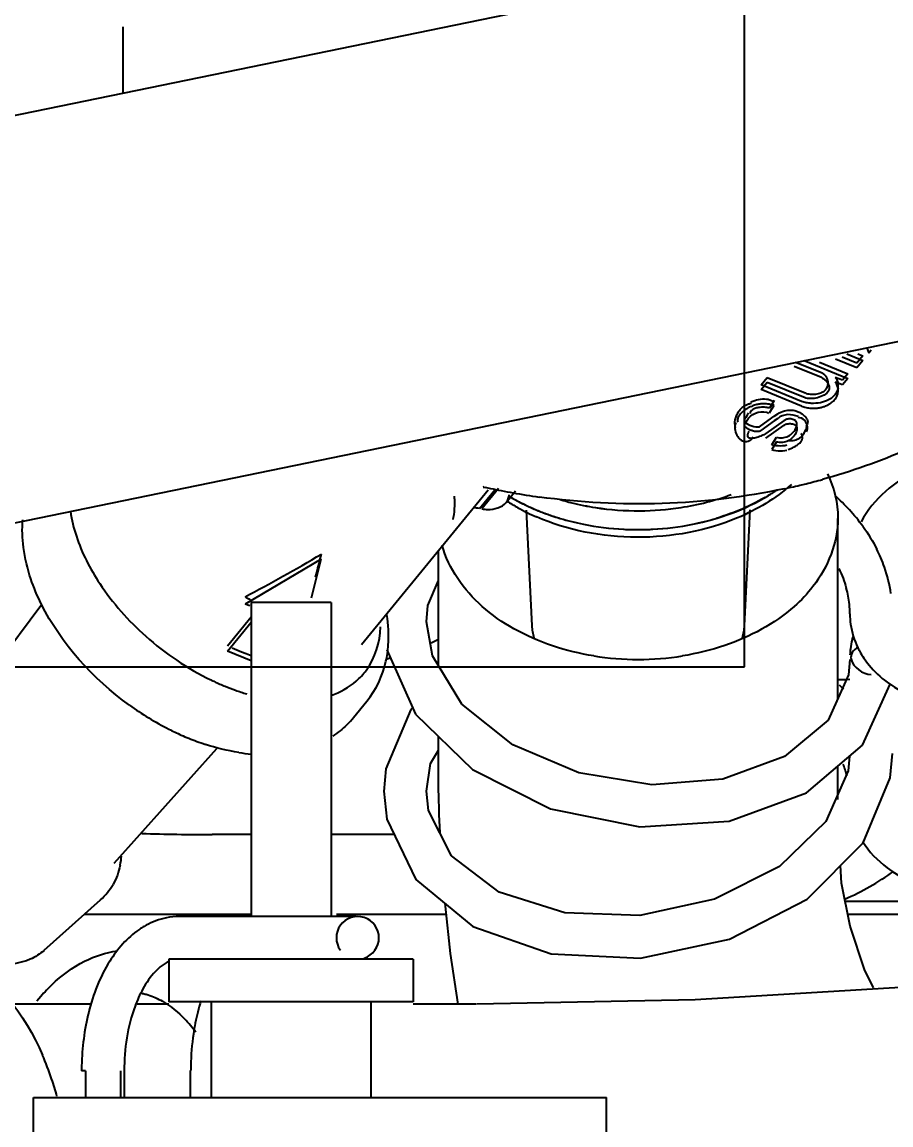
# Model space of a CAD drawing. Header units: millimetres. Extents: x 9130 to 9550, y -18883 to -17651.
# Drawn here: x 9353.5875 to 9353.9138, y -18046.9056 to -18046.4912 of the extents above; entities that cross this region are included whole.
import ezdxf

# ---------------------------------------------------------------- set-up
doc = ezdxf.new("R2010")
doc.units = ezdxf.units.MM
doc.linetypes.add('CENTER', pattern=[2, 1.25, -0.25, 0.25, -0.25])
for name, color, linetype in [('2685282_CP02DXF_CONTINUOUS_LINE', 7, 'Continuous'), ('3570567_DXF_CONTINUOUS_LINE', 7, 'Continuous'), ('3570570_DXF_CONTINUOUS_LINE', 7, 'Continuous'), ('3884027_DKREDXF_CONTINUOUS_LINE', 7, 'Continuous'), ('DEFAULT_1', 7, 'CENTER')]:
    doc.layers.add(name, color=color, linetype=linetype)
doc.styles.add('KOTE ZA MONNTAZU', font='simplex.shx', dxfattribs={"width": 0.7, "oblique": 8, "height": 3})
doc.dimstyles.new('KOTE ZA MONTAZU u cm', dxfattribs={"dimscale": 0, "dimtxt": 1.5, "dimasz": 1.5, "dimexe": 0.8, "dimexo": 0.1, "dimgap": 1, "dimtad": 1, "dimdec": 1, "dimlfac": 10, "dimzin": 12, "dimdsep": 46, "dimtxsty": 'KOTE ZA MONNTAZU', "dimcen": 1.5, "dimclrt": 1, "dimadec": 0, "dimazin": 0, "dimtfac": 1, "dimtdec": 1, "dimtmove": 0, "dimatfit": 3, "dimfxl": 1, "dimtolj": 2, "dimtzin": 0, "dimarcsym": 0})

# ---------------------------------------------------------------- blocks, each defined once
blk = doc.blocks.new('*D1102')
at = {"color": 0, "lineweight": -2, "transparency": 16777216}
for p, q in [((9345.409900719793, -18047.62649770107), (9345.409900719793, -18048.7073860062)), ((9359.40990071979, -18047.62649770108), (9359.40990071979, -18048.7073860062)), ((9346.009900719793, -18048.5073860062), (9358.809900719789, -18048.5073860062))]:
    blk.add_line(p, q, dxfattribs=at)
at = {"color": 0, "transparency": 16777216}
for points in [[(9346.009900719793, -18048.4073860062), (9346.009900719793, -18048.6073860062), (9345.409900719793, -18048.5073860062)], [(9358.809900719789, -18048.4073860062), (9358.809900719789, -18048.6073860062), (9359.40990071979, -18048.5073860062)]]:
    blk.add_solid(points, dxfattribs=at)
at = {"layer": 'Defpoints', "color": 0, "transparency": 16777216}
for p in [(9345.409900719793, -18047.52649770107), (9359.40990071979, -18047.52649770108), (9359.40990071979, -18048.5073860062)]:
    blk.add_point(p, dxfattribs=at)
at = {"color": 1, "transparency": 16777216, "insert": (9352.40990071979, -18047.7073860062), "char_height": 3, "width": 6.92318780531059, "attachment_point": 5, "style": 'KOTE ZA MONNTAZU'}
blk.add_mtext('\\A2;{\\H0.4x;140 cm}', dxfattribs=at)

msp = doc.modelspace()

# ---------------------------------------------------------------- linework, layer by layer
at = {"layer": '2685282_CP02DXF_CONTINUOUS_LINE', "color": 7, "linetype": 'Continuous'}
msp.add_arc((9353.858900719793, -18046.73349770107), 0.09500000000000001, 293.3357053950464, 306.0164434466951, dxfattribs=at)
at = {"layer": '3570567_DXF_CONTINUOUS_LINE', "color": 7, "linetype": 'Continuous'}
msp.add_line((9353.896629821464, -18046.82149770107), (9353.943901199791, -18046.82149770107), dxfattribs=at)
at = {"layer": '3570570_DXF_CONTINUOUS_LINE', "color": 7, "linetype": 'Continuous'}
for p, q in [((9353.673549808556, -18046.82649770107), (9353.61088547882, -18046.82649770107)), ((9353.746726792664, -18046.82649770107), (9353.705549808556, -18046.82649770107)), ((9353.943901199791, -18046.82649770107), (9353.897644427894, -18046.82649770107))]:
    msp.add_line(p, q, dxfattribs=at)
at = {"layer": '3884027_DKREDXF_CONTINUOUS_LINE', "color": 6, "linetype": 'Continuous'}
for p, q in [((9353.55897774509, -18046.53152437054), (9354.092414493478, -18046.42182219881)), ((9353.62536748609, -18046.49298155123), (9353.62536748609, -18046.51787120774)), ((9353.589193171118, -18046.67844961694), (9354.41657958089, -18046.50829619896)), ((9353.76110742368, -18046.66577911433), (9353.760686837488, -18046.66589971175)), ((9353.760686837488, -18046.66589971175), (9353.761672912942, -18046.66602854266)), ((9353.715058897187, -18046.72505299225), (9353.762516473975, -18046.6669295997)), ((9353.769358355306, -18046.67166166757), (9353.772856258367, -18046.66737763104)), ((9353.776816015614, -18046.67463812041), (9353.778958604822, -18046.71799699939)), ((9353.858842594645, -18046.71799702567), (9353.860990815776, -18046.67452475573)), ((9353.893901199475, -18046.74539285481), (9353.893901207817, -18046.67766062959)), ((9353.743901200998, -18046.73303201031), (9353.743901206331, -18046.68972854102)), ((9353.739911414124, -18046.71046986441), (9353.743901204938, -18046.70105172143)), ((9353.594899993486, -18046.71006072402), (9353.560202074996, -18046.75660917043)), ((9353.673549808556, -18046.70929284107), (9353.673549808556, -18046.82729284107)), ((9353.703548511568, -18046.70929284107), (9353.673551105547, -18046.70929284107)), ((9353.703549808555, -18046.70929284107), (9353.703549808555, -18046.82729284107)), ((9353.739401139139, -18046.71657361151), (9353.739911414124, -18046.71046986441)), ((9353.74162574397, -18046.72930248301), (9353.739401152265, -18046.71653176268)), ((9353.72445137787, -18046.72701863337), (9353.735236830978, -18046.75122150887)), ((9353.752688621213, -18046.74743479764), (9353.74162574397, -18046.72930248301)), ((9353.898401325858, -18046.73066187456), (9353.897925087202, -18046.73647320222)), ((9353.897925087202, -18046.73647320222), (9353.890248151753, -18046.75349047552)), ((9353.903211384333, -18046.7628818369), (9353.913561526098, -18046.73993661788)), ((9353.71199539101, -18046.75252207851), (9353.716995393026, -18046.74639835498)), ((9353.734178619752, -18046.74884685161), (9353.733512027344, -18046.74945820875)), ((9353.771844238769, -18046.76281446456), (9353.752688621213, -18046.74743479764)), ((9353.733512027344, -18046.74945820875), (9353.724085578799, -18046.77183778641)), ((9353.735236830978, -18046.75122150887), (9353.75662477179, -18046.77203459602)), ((9353.890248151753, -18046.75349047552), (9353.873815391542, -18046.76720051974)), ((9353.743901195123, -18046.78076399261), (9353.74390119772, -18046.75965299939)), ((9353.622159984183, -18046.80719761863), (9353.660621916117, -18046.76412232247)), ((9353.740971912217, -18046.76979452137), (9353.743901197087, -18046.76479269866)), ((9353.796615502388, -18046.77335210879), (9353.771844238769, -18046.76281446456)), ((9353.882186032186, -18046.78084751132), (9353.903211384333, -18046.7628818369)), ((9353.739401047927, -18046.78022586295), (9353.740971912217, -18046.76979452137)), ((9353.898307249927, -18046.76707230569), (9353.897811756842, -18046.77258829815)), ((9353.913596635613, -18046.77520882638), (9353.914401135227, -18046.76607169754)), ((9353.724085578799, -18046.77183778641), (9353.72340152228, -18046.78035050969)), ((9353.823977181657, -18046.77779364759), (9353.796615502388, -18046.77335210879)), ((9353.897811756842, -18046.77258829815), (9353.889427701959, -18046.79158430665)), ((9353.89390119512, -18046.78076401108), (9353.893901196343, -18046.77083717601)), ((9353.903347507761, -18046.79960079231), (9353.913596635613, -18046.77520882638)), ((9353.723401331115, -18046.78022361285), (9353.724484181448, -18046.79067231703)), ((9353.740144873324, -18046.78739471243), (9353.73940100254, -18046.78015143728)), ((9353.743901857177, -18046.78098682893), (9353.744030191601, -18046.78895523963)), ((9353.89392307331, -18046.78326118733), (9353.893901187615, -18046.78078773125)), ((9353.748816585352, -18046.80453207845), (9353.740144873324, -18046.78739471243)), ((9353.744030191601, -18046.78895523963), (9353.744393754574, -18046.79579151262)), ((9353.889427701959, -18046.79158430665), (9353.871936220237, -18046.80847059419)), ((9353.673549808556, -18046.79649770107), (9353.658900516815, -18046.79649770107)), ((9353.727277097796, -18046.79649770107), (9353.703549808555, -18046.79649770107)), ((9353.766654857829, -18046.81811991164), (9353.748816585352, -18046.80453207845)), ((9353.871936220237, -18046.80847059419), (9353.847610500177, -18046.82079924305)), ((9353.791346734828, -18046.82596902312), (9353.766654857829, -18046.81811991164)), ((9353.595861774784, -18046.83997804893), (9353.617017209568, -18046.82099587122)), ((9353.712957210535, -18046.82729284107), (9353.646561896525, -18046.82729284107)), ((9353.756784276231, -18046.83099979236), (9353.786215616668, -18046.84130711608)), ((9353.64267406361, -18046.84329284107), (9353.64267406361, -18046.85929284107)), ((9353.734425553508, -18046.84329284107), (9353.734425553508, -18046.85929284107)), ((9353.748329693846, -18046.84120328016), (9353.751232179367, -18046.86029279717)), ((9353.786215616668, -18046.84130711608), (9353.819841412516, -18046.8429415621)), ((9353.907274255418, -18046.85411502449), (9353.903875473568, -18046.84715259529)), ((9353.613759393398, -18046.86029283824), (9353.58368492963, -18046.86029284722)), ((9353.59461703338, -18046.85730087784), (9353.593032796087, -18046.8590792729)), ((9353.642674063909, -18046.8602928296), (9353.630747756122, -18046.86029283316)), ((9353.734425305154, -18046.85929284107), (9353.642674311961, -18046.85929284107)), ((9353.658549808557, -18046.85929284107), (9353.658549808557, -18046.89529284107)), ((9353.718549808558, -18046.85929284107), (9353.718549808558, -18046.89529284107)), ((9353.758028246282, -18046.86029279514), (9353.734425305453, -18046.86029280219)), ((9353.625883088307, -18046.88529282571), (9353.625883088307, -18046.89529284107)), ((9353.650840700046, -18046.89529284107), (9353.650840700046, -18046.88529282263)), ((9353.591858527494, -18046.93529284107), (9353.591858527494, -18046.89529284107)), ((9353.591859824484, -18046.89529284107), (9353.806999203558, -18046.89529284107)), ((9353.807000500548, -18046.93529284107), (9353.807000500548, -18046.89529284107))]:
    msp.add_line(p, q, dxfattribs=at)
at = {"layer": '3884027_DKREDXF_CONTINUOUS_LINE', "color": 7, "linetype": 'Continuous'}
for p, q in [((9353.897251821172, -18046.61589366296), (9353.903241244347, -18046.61833883604)), ((9353.903241244347, -18046.61657106909), (9353.900983884881, -18046.61933575703)), ((9353.901434892856, -18046.61583362878), (9353.903241244347, -18046.61657106909)), ((9353.904827263856, -18046.61353893062), (9353.905524984659, -18046.61554183831)), ((9353.906391010156, -18046.61448117859), (9353.905524984659, -18046.61554183831)), ((9353.887717340405, -18046.62476593266), (9353.877503539, -18046.62059616345)), ((9353.887717340405, -18046.62299816571), (9353.878040604244, -18046.61904765258)), ((9353.881247594176, -18046.61838812967), (9353.897657100943, -18046.62508728635)), ((9353.887011543868, -18046.61897348659), (9353.897657100943, -18046.6233195194)), ((9353.900983884881, -18046.62110352398), (9353.89300345367, -18046.61784552483)), ((9353.900983884881, -18046.61933575703), (9353.895558408562, -18046.6171208144)), ((9353.903241244347, -18046.61833883604), (9353.900983884881, -18046.62110352398)), ((9353.86511002516, -18046.62752091566), (9353.867381496779, -18046.62473894393)), ((9353.867381496779, -18046.62473894393), (9353.881567370512, -18046.63053030575)), ((9353.89564402601, -18046.62578502127), (9353.892942290406, -18046.62468204174)), ((9353.897657100943, -18046.6233195194), (9353.89564402601, -18046.62578502127)), ((9353.86511002516, -18046.62928868261), (9353.867381496779, -18046.62650671088)), ((9353.880273184519, -18046.63371125287), (9353.86511002516, -18046.62752091566)), ((9353.867381496779, -18046.62650671088), (9353.881567370512, -18046.6322980727)), ((9353.89564402601, -18046.62755278822), (9353.892942290406, -18046.62644980869)), ((9353.897657100943, -18046.62508728635), (9353.89564402601, -18046.62755278822)), ((9353.880273184519, -18046.63547901982), (9353.86511002516, -18046.62928868261)), ((9353.869928471659, -18046.63341368407), (9353.868266603664, -18046.63625022947)), ((9353.868266603664, -18046.63801799642), (9353.869928471659, -18046.63518145103)), ((9353.865022039508, -18046.64292012774), (9353.870020168624, -18046.63923660796)), ((9353.870020168624, -18046.64100437492), (9353.865022039508, -18046.6446878947)), ((9353.873688018813, -18046.6409196646), (9353.866869683467, -18046.64579297844)), ((9353.870020168624, -18046.63923660796), (9353.871348786548, -18046.63836478387)), ((9353.871348786548, -18046.64013255082), (9353.870020168624, -18046.64100437492)), ((9353.855563776286, -18046.64165946182), (9353.855373792894, -18046.64237952957)), ((9353.866869683467, -18046.64756074539), (9353.873688018813, -18046.64268743155)), ((9353.86912754248, -18046.65003640789), (9353.87087217426, -18046.64719854911)), ((9353.87087217426, -18046.64896631606), (9353.86912754248, -18046.65180417484)), ((9353.759312759104, -18046.67396458195), (9353.765075469013, -18046.66690673634)), ((9353.766465168506, -18046.66646476597), (9353.7602143305, -18046.67412044364)), ((9353.699522402758, -18046.69286665113), (9353.699964463185, -18046.69109792059)), ((9353.699900659745, -18046.69294417699), (9353.671368392746, -18046.70987330567)), ((9353.696276102912, -18046.70747936164), (9353.699900659745, -18046.69294417699)), ((9353.673035057067, -18046.7105537189), (9353.671368392746, -18046.70987330567)), ((9353.66463758467, -18046.72559359065), (9353.673549808556, -18046.71467839601)), ((9353.664704495919, -18046.72756519699), (9353.673549808556, -18046.71673195152)), ((9353.778934229014, -18046.71701012783), (9353.778958604822, -18046.71799699939)), ((9353.858842594645, -18046.71799702567), (9353.858866971104, -18046.71701014098)), ((9353.673549808556, -18046.73117628269), (9353.664704495919, -18046.72756519699)), ((9353.671627362799, -18046.7286354098), (9353.669878830247, -18046.72794512544)), ((9353.673549808556, -18046.72933769683), (9353.671627362799, -18046.7286354098)), ((9353.734425553508, -18046.84329284107), (9353.64267406361, -18046.84329284107)), ((9353.611329870431, -18046.88529282417), (9353.609883088307, -18046.88529282262)), ((9353.611329870431, -18046.88529282417), (9353.611329870431, -18046.89529284107)), ((9353.624436306187, -18046.88529282417), (9353.624436306187, -18046.89529284107))]:
    msp.add_line(p, q, dxfattribs=at)
for points in [[(9353.855479551965, -18046.6435278944), (9353.855323019003, -18046.64280381352), (9353.855252986135, -18046.64207298581), (9353.855269950736, -18046.64134057661), (9353.855373792894, -18046.64061176261), (9353.855563776286, -18046.63989169487)], [(9353.860363231137, -18046.63819672098), (9353.8597935825, -18046.63894054316), (9353.85930559578, -18046.63971286424), (9353.858902115297, -18046.64050918262)], [(9353.858902115297, -18046.64227694957), (9353.85930559578, -18046.6414806312), (9353.8597935825, -18046.64070831011), (9353.860363231137, -18046.63996448793)], [(9353.877936210005, -18046.64094780639), (9353.877644631351, -18046.64074705281), (9353.877332904254, -18046.64058570802), (9353.876999103044, -18046.64045807254), (9353.876637384392, -18046.64036194335), (9353.876268981689, -18046.64030244444), (9353.875879710477, -18046.64027777085), (9353.875478687229, -18046.64029127132), (9353.87507623287, -18046.64034559884), (9353.87469099572, -18046.64043766619), (9353.874325199065, -18046.64056661925), (9353.873988389381, -18046.64072914773), (9353.873688018813, -18046.6409196646)], [(9353.878519724467, -18046.64201482298), (9353.878490043391, -18046.64177957568), (9353.878414796292, -18046.6415503984), (9353.87829426976, -18046.6413309294), (9353.87813147448, -18046.641127316), (9353.877936210005, -18046.64094780639)], [(9353.855373792894, -18046.64237952957), (9353.855269950736, -18046.64310834357), (9353.855252986135, -18046.64384075276), (9353.855323019003, -18046.64457158047), (9353.855479551965, -18046.64529566135)], [(9353.873688018813, -18046.64268743155), (9353.874000291065, -18046.64249034508), (9353.874359403393, -18046.64232037992), (9353.87475742485, -18046.64218658768), (9353.8751836615, -18046.64209479109), (9353.875629734996, -18046.64204930028), (9353.876071424665, -18046.6420529925), (9353.876494080205, -18046.64210218219), (9353.876898604534, -18046.64219508654), (9353.87727579757, -18046.64232869051), (9353.877620101406, -18046.64250035614), (9353.877936210005, -18046.64271557334)], [(9353.8764613787, -18046.6459160643), (9353.877017280838, -18046.64542462418), (9353.877475627613, -18046.64491571066), (9353.877856428526, -18046.64437461206), (9353.878151568142, -18046.64381460501), (9353.878362422305, -18046.6432346605)], [(9353.87836254333, -18046.64500200272), (9353.87815178258, -18046.64558188895), (9353.877856722504, -18046.64614189924), (9353.877475921838, -18046.64668310952)], [(9353.877936210005, -18046.64271557334), (9353.878131508676, -18046.6428951194), (9353.878294310443, -18046.64309875693), (9353.878414823625, -18046.64331822828), (9353.878490053236, -18046.64354738609), (9353.878519724467, -18046.64378258994)], [(9353.878362422305, -18046.6432346605), (9353.878487358887, -18046.64263137572), (9353.878519724467, -18046.64201482298)], [(9353.878519724467, -18046.64378258994), (9353.878487393291, -18046.64439887889), (9353.87836254333, -18046.64500200272)], [(9353.87087217426, -18046.64719854911), (9353.871382221392, -18046.64731766365), (9353.871926144131, -18046.64739464729), (9353.872495439291, -18046.64742374667)], [(9353.875253418015, -18046.64856823454), (9353.874753865946, -18046.64878934087), (9353.87423269477, -18046.64896200579), (9353.873686385306, -18046.64908771802), (9353.873125834523, -18046.649164163), (9353.872543478732, -18046.64919159901), (9353.871959995211, -18046.64916559908), (9353.87139951757, -18046.64908864201), (9353.87087217426, -18046.64896631606)], [(9353.872495439291, -18046.64742374667), (9353.873070835454, -18046.64740122345), (9353.873626727987, -18046.6473305036), (9353.874173779439, -18046.64721042661), (9353.874700816303, -18046.64704168386), (9353.875208679243, -18046.64682280826), (9353.875684085515, -18046.64655468745), (9353.876103665449, -18046.64624951978), (9353.8764613787, -18046.6459160643)], [(9353.8764613787, -18046.64768383126), (9353.876118361439, -18046.64800513064), (9353.875714341311, -18046.64830284736), (9353.875253418015, -18046.64856823454)], [(9353.877475921838, -18046.64668310952), (9353.877017494977, -18046.64719217879), (9353.8764613787, -18046.64768383126)], [(9353.87478418201, -18046.65021743917), (9353.873976242163, -18046.6503728705), (9353.873155134033, -18046.65046792878), (9353.87233416634, -18046.650502959), (9353.871505276291, -18046.65047689901), (9353.870669754624, -18046.6503859974), (9353.869873644124, -18046.65023680738), (9353.86912754248, -18046.65003640789)], [(9353.86912754248, -18046.65180417484), (9353.86987365681, -18046.65200457722), (9353.87066977699, -18046.65215376767), (9353.871505304242, -18046.65224466792), (9353.872334193127, -18046.65227072578)], [(9353.872334193127, -18046.65227072578), (9353.873155156534, -18046.65223569396), (9353.87397625555, -18046.6521406354), (9353.87478418201, -18046.65198520612)], [(9353.669878830247, -18046.72794512544), (9353.668129700442, -18046.72720749425), (9353.666381958481, -18046.72642335318)]]:
    msp.add_lwpolyline(points, dxfattribs=at)
at = {"layer": '3884027_DKREDXF_CONTINUOUS_LINE', "color": 6, "linetype": 'Continuous'}
for points in [[(9353.873815391542, -18046.76720051974), (9353.850750134307, -18046.77565965618), (9353.823977181657, -18046.77779364759)], [(9353.75662477179, -18046.77203459602), (9353.785970664207, -18046.78677298821), (9353.819553988387, -18046.79356677121), (9353.853089569277, -18046.79151505913), (9353.882186032186, -18046.78084751132)], [(9353.724484181448, -18046.79067231703), (9353.735366856423, -18046.81337108535), (9353.756784276231, -18046.83099979236)], [(9353.819841412516, -18046.8429415621), (9353.853237187906, -18046.83578038816), (9353.882312823554, -18046.8207250515), (9353.903347507761, -18046.79960079231)], [(9353.903875473568, -18046.84715259529), (9353.898544469683, -18046.8309331243), (9353.895265967856, -18046.81477660429), (9353.894837106849, -18046.80814743428)], [(9353.746302823392, -18046.82237249445), (9353.746391150054, -18046.82341839775), (9353.748329693846, -18046.84120328016)], [(9353.847610500177, -18046.82079924305), (9353.819509242918, -18046.82690982367), (9353.791346734828, -18046.82596902312)], [(9353.929826172904, -18046.85315625275), (9353.840344568913, -18046.85865037828), (9353.758320165945, -18046.86029452191)]]:
    msp.add_lwpolyline(points, dxfattribs=at)
at = {"layer": '3884027_DKREDXF_CONTINUOUS_LINE', "color": 7, "linetype": 'Continuous'}
for centre, radius, start, end in [((9353.888934462697, -18046.62957416441), 0.005081759695, 21.01050107944759, 37.93867394172597), ((9353.889037571085, -18046.62784440151), 0.005009021498, 350.008998153138, 5.743295235049161), ((9353.86599682928, -18046.64908979302), 0.01445810333, 81.79381508961923, 89.61858929164332), ((9353.810697829203, -18046.60199305796), 0.078463347759, 238.807377911541, 244.9112538522969), ((9353.809663109287, -18046.60380579889), 0.07638012742100002, 238.7988593488923, 241.9049103498879), ((9353.83037968627, -18046.60750407574), 0.07205555928700001, 301.1844547300724, 304.4868236284607), ((9353.830383975239, -18046.60751492506), 0.07204080112100002, 301.2077507434602, 304.482600186617), ((9353.811670926056, -18046.60005020452), 0.08063874350400001, 241.9030739901515, 244.8987976514249), ((9353.813417947053, -18046.5963286778), 0.08474671655800001, 244.86956577529, 247.7694304581867), ((9353.813432136803, -18046.59629039571), 0.084790613631, 244.8988641109603, 247.7958820451509), ((9353.817535512617, -18046.57735715702), 0.09735125284600002, 253.3583780355258, 258.6490812374353), ((9353.81753628672, -18046.5773511754), 0.097360276834, 253.3628808148802, 258.6509071944078), ((9353.818360827989, -18046.57343449919), 0.10135962735, 258.628095814529, 261.203652339647), ((9353.818359490682, -18046.57343086398), 0.101365933602, 258.6307599920902, 261.2027949473365), ((9353.818870851364, -18046.56978603774), 0.105046100733, 261.2312045251704, 270.3465639263467), ((9353.818871879894, -18046.56977372845), 0.105055506382, 261.2335255647431, 270.3585194475012), ((9353.818941074574, -18046.56988768614), 0.104944052519, 270.3085608891103, 278.7714258457276), ((9353.81894246219, -18046.56991346435), 0.104915354712, 270.3204517005756, 278.8003179561023), ((9353.814920721356, -18046.5926516244), 0.088719002085, 247.7694857372494, 250.5824200295698), ((9353.814933069798, -18046.59262042046), 0.088755649715, 247.7941271957541, 250.6042317679272), ((9353.816157428986, -18046.58915153073), 0.09243115700800002, 250.580711288672, 253.3180192061301), ((9353.816164883132, -18046.5891214144), 0.092465152035, 250.6042848025727, 253.3389635236242), ((9353.817529896276, -18046.58445068943), 0.09732813881600001, 253.3384561051182, 258.6279466587753), ((9353.81753479531, -18046.58442816919), 0.09735413591000001, 253.3585003384084, 258.6444505639986), ((9353.820265728647, -18046.58442799498), 0.09735148854500002, 281.351237607428, 286.6408370149571), ((9353.818719367331, -18046.5783719126), 0.103522117887, 258.6459284295556, 267.0688693190877), ((9353.818721877442, -18046.57835450927), 0.103542636829, 258.6621800363704, 267.1419395824346), ((9353.818895761893, -18046.57608023852), 0.105819830288, 267.0369360304129, 268.896806389172), ((9353.81889541691, -18046.57603670804), 0.105866223757, 267.1106827556063, 268.5134022093447), ((9353.818901436878, -18046.57582705191), 0.106075965504, 268.5130895731222, 269.3938112155809), ((9353.81889984495, -18046.57583324644), 0.106066855206, 268.8971699783954, 271.4040042553609), ((9353.818901589735, -18046.57584976509), 0.106053255215, 269.3935988139492, 271.0203562068019), ((9353.818905772621, -18046.57603880529), 0.105861212827, 271.0206190256749, 272.9550280612031), ((9353.818906981558, -18046.57611026328), 0.10579269145, 271.9212963129079, 272.88976094331), ((9353.819077741651, -18046.57833780039), 0.103559394519, 272.8575372098807, 281.3273403440887), ((9353.819082151329, -18046.57837532147), 0.103518725784, 272.9242036136299, 281.3341461187394), ((9352.113034590855, -18046.29549116774), 1.635497126904, 345.6886140346264, 345.9381465554287), ((9353.81886680901, -18046.62572193359), 0.104971700993, 260.8949067910867, 270.0187842451439), ((9353.818935711659, -18046.6257240602), 0.104969574402, 269.9811753381767, 279.115148674661)]:
    msp.add_arc(centre, radius, start, end, dxfattribs=at)
at = {"layer": '3884027_DKREDXF_CONTINUOUS_LINE', "color": 6, "linetype": 'Continuous'}
for centre, radius, start, end in [((9353.81620119517, -18046.42048572938), 0.251525990329, 257.4129236892863, 257.8794242807762), ((9353.816725885908, -18046.41802655077), 0.2540405178460001, 257.8801817897899, 258.822433219614), ((9353.821325675783, -18046.41980557609), 0.252249604083, 282.0177960185968, 282.6003467454772), ((9353.821619611766, -18046.42111659403), 0.250906039553, 282.600150537917, 283.3776784675744), ((9353.821951394255, -18046.42251530523), 0.2494685167010001, 283.3778710138159, 283.932476417757), ((9353.822535572845, -18046.42484299033), 0.247068654322, 283.9309606439776, 285.3840705170863), ((9353.718867694342, -18046.67223024456), 0.03115879783, 0.03516656350357682, 5.347657483042887), ((9353.817343437137, -18046.41490037847), 0.257227102654, 258.8224716057136, 259.825315236812), ((9353.818103049185, -18046.4105949604), 0.261598998351, 259.8281374037637, 262.0100238581709), ((9353.842304573353, -18046.72578304627), 0.07589780057, 42.53907799698062, 48.20503842702797), ((9353.7216468926, -18046.6723204621), 0.028375544494, 348.1501863901982, 356.1549392604644), ((9353.720333140804, -18046.67221603907), 0.029693345907, 356.1238930157605, 0.009491465451684843), ((9353.756780419788, -18046.68843677087), 0.014692072505, 80.07488288858652, 89.34543378092721), ((9353.7625547335, -18046.66048718076), 0.0138326911, 260.2590626003332, 269.2094923401443), ((9353.810118221629, -18046.60849013009), 0.074642213823, 237.1138391378548, 240.828947313207), ((9353.812720086216, -18046.60376920521), 0.08003257890800002, 240.8498520580187, 246.4625219175375), ((9353.8470699095, -18046.72142574961), 0.069440686377, 35.94882178543416, 42.5483871192955), ((9353.411617750697, -18045.81404863893), 0.8824523107360002, 271.0717515524241, 281.6088649372946), ((9353.856769249955, -18046.71518343887), 0.05788300485800001, 23.07281824062444, 26.59653913730728), ((9353.85796128942, -18046.7146769646), 0.05658783197700001, 19.19411058277762, 23.07403422220287), ((9353.860072696089, -18046.71397620249), 0.054363418418, 8.544371207154759, 19.22821546621206), ((9353.86125295015, -18046.713723624), 0.03715924352900001, 5.782460632318585, 15.36373043837345), ((9353.862939939443, -18046.7135292377), 0.0354612613, 0.01324803455176843, 5.744603984385774), ((9353.926303873408, -18046.71351101343), 0.02790267541499999, 180.0205851932119, 188.1708777395138), ((9353.695203200406, -18046.62190232591), 0.112334993172, 293.9616550994473, 295.699983008414), ((9353.932164373264, -18046.73081889117), 0.033770201706, 167.0497151234455, 173.0259860824223), ((9353.932874226472, -18046.73097433709), 0.034496836839, 164.7749852014253, 167.0623211570013), ((9353.931392717206, -18046.73071945972), 0.032992182377, 173.0346727048664, 177.0983635037804), ((9353.929515312326, -18046.71256544894), 0.03127089098, 206.0222271965204, 208.4630721333631), ((9353.68092868566, -18046.58377297572), 0.153081789697, 286.418163504921, 287.0522140609203), ((9353.696320210272, -18046.71963550551), 0.02544082246100001, 310.9848071236594, 323.4582531678393), ((9353.700296067806, -18046.65168827807), 0.09628827831300002, 244.195920345815, 245.1663384698159), ((9353.69870774841, -18046.65516610948), 0.092464970014, 245.1544478714444, 247.780453906209), ((9353.696881819373, -18046.65963857705), 0.087634133374, 247.7799098950076, 250.5010493247653), ((9353.890873502978, -18046.50471593404), 0.233566936986, 270.743153770955, 271.8462771821479), ((9353.842049810215, -18046.79577694879), 0.076285582475, 44.9077190457965, 46.57386375649378), ((9353.6949480663, -18046.66512939651), 0.08181275951200001, 250.4940945706743, 253.6371673483735), ((9353.693230522515, -18046.65741648677), 0.111591629295, 234.1098513290729, 243.0625271078874), ((9353.68564309642, -18046.73112011545), 0.03393774483200001, 314.7178628993843, 321.1068287402367), ((9353.689094642004, -18046.66535600614), 0.102639948416, 243.1129898799184, 245.9780339524897), ((9353.686906209858, -18046.67023117656), 0.097296138256, 245.9864390942592, 247.7855080742536), ((9353.685579386301, -18046.67347003672), 0.09379604385100002, 247.7878342976967, 249.7609529167985), ((9353.684551579268, -18046.67626551599), 0.090817607348, 249.7592406637135, 251.9346082761515), ((9353.679793803703, -18046.69683337621), 0.06967105187200001, 260.9957171675608, 264.8666711900099), ((9353.859266286026, -18046.78393068587), 0.039208853613, 13.86833372214142, 20.82906115914811), ((9353.658900516815, -18045.89649770108), 0.899999999997, 268.3185055392332, 270), ((9353.597870210187, -18046.80250821194), 0.027073851836, 348.2538879931264, 355.6426847295456), ((9353.601418684453, -18046.80363714539), 0.023334792949, 311.9427477719313, 330.2345280350143), ((9353.646572271757, -18046.85186295422), 0.024570115341, 90.02419431480428, 101.4000233813234), ((9353.713549808557, -18046.83529284107), 0.008000000000000002, 288.0000000002591, 216.0000000000383), ((9353.649013057491, -18046.8576572266), 0.030906216094, 121.8895929016089, 124.6952951726679), ((9353.64839054028, -18046.85665697788), 0.029728071302, 118.717352508921, 121.8893159076117), ((9353.641577266359, -18046.89738263344), 0.06173509953600001, 133.9230244331021, 136.6838356377709), ((9353.644585714419, -18046.90021987068), 0.065870395738, 136.6834455906066, 139.3402169034613), ((9353.729258459813, -18046.88222361524), 0.07809868451900003, 162.67220532803, 165.9128390768528), ((9353.737207685483, -18046.88415943968), 0.08628004393300003, 165.9508340041065, 171.5312814577408), ((9353.613084351471, -18046.89966999242), 0.04907293054900001, 39.88759851928981, 43.57461902372636), ((9353.607547901689, -18046.90430706178), 0.056294747361, 36.57871111985641, 39.89534128197814), ((9353.74436452663, -18046.88527661694), 0.09352338981100002, 171.5000295713449, 178.8349119491753), ((9353.489165532303, -18046.92519932555), 0.115503418893, 18.60623274312624, 23.38821291555146), ((9353.703065411342, -18046.88529446405), 0.09318232305200001, 178.8196707913158, 179.9989907205303), ((9353.744023023113, -18046.88529446405), 0.09318232308300001, 178.8196707919413, 179.9989907201135), ((9353.477703215927, -18046.92913388328), 0.127622032098, 15.59836398594338, 18.63843079353214)]:
    msp.add_arc(centre, radius, start, end, dxfattribs=at)
at = {"layer": '3884027_DKREDXF_CONTINUOUS_LINE', "color": 7, "linetype": 'Continuous'}
for centre, major_axis, ratio, start_param, end_param in [((9353.701495538166, -18046.6467963385), (-0.1328989827350001, -0.085797438311), 0.233039399, 1.1944787693, 1.4100772635), ((9353.681855183126, -18046.67085074968), (0.04684092754000001, -0.03749855650200002), 0.5999940535, -1.3285326517, -1.2903291174)]:
    msp.add_ellipse(centre, major_axis=major_axis, ratio=ratio, start_param=start_param, end_param=end_param, dxfattribs=at)
for points, knots in [([(9353.888779665327, -18046.62363768651), (9353.888623570341, -18046.62350667555), (9353.888284897848, -18046.62326435906), (9353.887912494329, -18046.623077837), (9353.887717340405, -18046.62299816571)], [0, 0, 0, 0, 0.4915547599, 1, 1, 1, 1]), ([(9353.887717340405, -18046.62476593266), (9353.888359987637, -18046.62502829243), (9353.889504018616, -18046.62578022463), (9353.890282466813, -18046.62692505993), (9353.890491017295, -18046.62752913449)], [0, 0, 0, 0, 0.5206559713000001, 1, 1, 1, 1]), ([(9353.89018543107, -18046.62749502546), (9353.890304008733, -18046.62680550802), (9353.890170753491, -18046.6253268818), (9353.889327721075, -18046.62409767122), (9353.888779665327, -18046.62363768651)], [0, 0, 0, 0, 0.4943933840999999, 1, 1, 1, 1]), ([(9353.892942290406, -18046.62468204174), (9353.893244308589, -18046.62507051812), (9353.893737987646, -18046.62591818554), (9353.89397391263, -18046.62687085303), (9353.894021448474, -18046.62734314057)], [0, 0, 0, 0, 0.5089952746999999, 1, 1, 1, 1]), ([(9353.890491017295, -18046.62752913449), (9353.890715476178, -18046.62817928833), (9353.890695811186, -18046.62987269323), (9353.88941032162, -18046.6309025574), (9353.888717022795, -18046.63132799653)], [0, 0, 0, 0, 0.4581622928, 1, 1, 1, 1]), ([(9353.888880246637, -18046.62974337395), (9353.889229103459, -18046.62945982302), (9353.889816572593, -18046.62877143493), (9353.890112307066, -18046.62792023432), (9353.89018543107, -18046.62749502546)], [0, 0, 0, 0, 0.5102763539, 1, 1, 1, 1]), ([(9353.893970630832, -18046.62871343425), (9353.893922612924, -18046.62898643816), (9353.893779588523, -18046.62953174979), (9353.893549571267, -18046.63004618678), (9353.893414664506, -18046.63029573979)], [0, 0, 0, 0, 0.4942150881, 1, 1, 1, 1]), ([(9353.89371635701, -18046.63129397693), (9353.89391374538, -18046.63072451725), (9353.894119475635, -18046.62951608059), (9353.893891719248, -18046.62830905026), (9353.893678360228, -18046.62775215512)], [0, 0, 0, 0, 0.5026402972999999, 1, 1, 1, 1]), ([(9353.861276010635, -18046.63386688839), (9353.862181669565, -18046.63349157972), (9353.86407305235, -18046.63288971562), (9353.866082392009, -18046.63270428907), (9353.867073124531, -18046.63282108464)], [0, 0, 0, 0, 0.4956396501, 1, 1, 1, 1]), ([(9353.867073124531, -18046.63282108464), (9353.867507319204, -18046.63287227103), (9353.868360721017, -18046.63305623885), (9353.869142101199, -18046.63345999592), (9353.86948665399, -18046.63371369908)], [0, 0, 0, 0, 0.5053871555, 1, 1, 1, 1]), ([(9353.881567370512, -18046.63053030575), (9353.881867052098, -18046.6306526503), (9353.882510840698, -18046.6308490228), (9353.883174086206, -18046.63095496369), (9353.88351846795, -18046.63098973957)], [0, 0, 0, 0, 0.4832493845, 1, 1, 1, 1]), ([(9353.883598045059, -18046.6326817433), (9353.883240218189, -18046.63267277697), (9353.88254876539, -18046.63260878477), (9353.881876316182, -18046.63242419931), (9353.881567370512, -18046.6322980727)], [0, 0, 0, 0, 0.5175233859, 1, 1, 1, 1]), ([(9353.88351846795, -18046.63098973957), (9353.88386425363, -18046.63102465721), (9353.88456423802, -18046.63105436446), (9353.885263284597, -18046.63100849676), (9353.885612143496, -18046.63096590209)], [0, 0, 0, 0, 0.497206403, 1, 1, 1, 1]), ([(9353.888717022795, -18046.63132799653), (9353.887966818163, -18046.63178835561), (9353.88628751819, -18046.63245661117), (9353.88449892002, -18046.6327043172), (9353.883598045059, -18046.6326817433)], [0, 0, 0, 0, 0.4941151297, 1, 1, 1, 1]), ([(9353.890412042458, -18046.63315251353), (9353.889465522423, -18046.63366013617), (9353.887318698502, -18046.63435543711), (9353.885084106261, -18046.63451493945), (9353.883939588706, -18046.63446137383)], [0, 0, 0, 0, 0.4838451921, 1, 1, 1, 1]), ([(9353.885612143496, -18046.63096590209), (9353.885971919675, -18046.63092197444), (9353.886672509276, -18046.63079516618), (9353.88735151243, -18046.63057739171), (9353.887672634903, -18046.63044417969)], [0, 0, 0, 0, 0.5104149563, 1, 1, 1, 1]), ([(9353.887672634903, -18046.63044417969), (9353.887893946112, -18046.63035237262), (9353.888315207596, -18046.63014859473), (9353.888704081824, -18046.62988656075), (9353.888880246637, -18046.62974337395)], [0, 0, 0, 0, 0.5134816271, 1, 1, 1, 1]), ([(9353.893414664506, -18046.63029573979), (9353.893098719085, -18046.63088018146), (9353.892214908918, -18046.63199484857), (9353.891056905371, -18046.63280667086), (9353.890412042458, -18046.63315251353)], [0, 0, 0, 0, 0.4758711865999999, 1, 1, 1, 1]), ([(9353.891201815773, -18046.63443654291), (9353.891449509743, -18046.6342649222), (9353.891918574975, -18046.63390215589), (9353.892342572895, -18046.63348708238), (9353.89253633928, -18046.63327090887)], [0, 0, 0, 0, 0.5093268249, 1, 1, 1, 1]), ([(9353.89253633928, -18046.63327090887), (9353.89279898214, -18046.63297789402), (9353.893263588254, -18046.63235537827), (9353.893592621856, -18046.63165094924), (9353.89371635701, -18046.63129397693)], [0, 0, 0, 0, 0.5101690526, 1, 1, 1, 1]), ([(9353.855563776286, -18046.63989169487), (9353.855728335455, -18046.63940680063), (9353.85611548073, -18046.6384296349), (9353.856648554489, -18046.63751836213), (9353.856966447822, -18046.63708610044)], [0, 0, 0, 0, 0.4883121942, 1, 1, 1, 1]), ([(9353.85924239256, -18046.63680287291), (9353.858762893224, -18046.63711942367), (9353.857877853128, -18046.63777470488), (9353.857121904168, -18046.63859138302), (9353.856833822758, -18046.63902911971)], [0, 0, 0, 0, 0.5230008977, 1, 1, 1, 1]), ([(9353.856966447822, -18046.63708610044), (9353.857263307558, -18046.63668243961), (9353.857959881398, -18046.63590753703), (9353.85882508864, -18046.63531979392), (9353.859298984202, -18046.63507796742)], [0, 0, 0, 0, 0.4850137892, 1, 1, 1, 1]), ([(9353.861276010635, -18046.63563465535), (9353.860927879907, -18046.6358123047), (9353.86023805904, -18046.63618130071), (9353.859568883405, -18046.63658733367), (9353.85924239256, -18046.63680287291)], [0, 0, 0, 0, 0.4997554515, 1, 1, 1, 1]), ([(9353.859298984202, -18046.63507796742), (9353.85961961403, -18046.63491435165), (9353.860320707658, -18046.63462743505), (9353.861057830038, -18046.63445456427), (9353.861446629156, -18046.63439131812)], [0, 0, 0, 0, 0.4774853788, 1, 1, 1, 1]), ([(9353.861801624675, -18046.63685553444), (9353.861566226407, -18046.63701993041), (9353.861143423057, -18046.63740663906), (9353.860938205517, -18046.63795478035), (9353.860911161597, -18046.63822421922)], [0, 0, 0, 0, 0.5146332385, 1, 1, 1, 1]), ([(9353.863118393148, -18046.63498553709), (9353.862805938925, -18046.63506999223), (9353.862204123094, -18046.63526957352), (9353.861635046598, -18046.63555202695), (9353.861371710138, -18046.63571295489)], [0, 0, 0, 0, 0.5119020154999999, 1, 1, 1, 1]), ([(9353.864642871506, -18046.63596215896), (9353.864112017867, -18046.63601609592), (9353.863124111946, -18046.63619341466), (9353.862184080665, -18046.63658843723), (9353.861801624675, -18046.63685553444)], [0, 0, 0, 0, 0.5335454488, 1, 1, 1, 1]), ([(9353.866093074323, -18046.63463201003), (9353.865583192817, -18046.63462909963), (9353.864581225485, -18046.63467838213), (9353.863592253174, -18046.63485745461), (9353.863118393148, -18046.63498553709)], [0, 0, 0, 0, 0.5095052325, 1, 1, 1, 1]), ([(9353.866867631232, -18046.63597326871), (9353.866501270239, -18046.63593205743), (9353.86575828892, -18046.63589034891), (9353.86501490333, -18046.63592435896), (9353.864642871506, -18046.63596215896)], [0, 0, 0, 0, 0.496447964, 1, 1, 1, 1]), ([(9353.868266603664, -18046.63625022947), (9353.868046316546, -18046.63618369179), (9353.86758290717, -18046.63607172007), (9353.86711182618, -18046.63600073776), (9353.866867631232, -18046.63597326871)], [0, 0, 0, 0, 0.4835890063, 1, 1, 1, 1]), ([(9353.869928471659, -18046.63518145103), (9353.869628456776, -18046.63509339863), (9353.86900976948, -18046.63493786366), (9353.86838182482, -18046.63482597165), (9353.868060517883, -18046.63477972868)], [0, 0, 0, 0, 0.4906257672, 1, 1, 1, 1]), ([(9353.87254170597, -18046.63770932739), (9353.87336156949, -18046.63736237909), (9353.875089314011, -18046.63693088572), (9353.876894168194, -18046.63695603663), (9353.877737507284, -18046.63717355259)], [0, 0, 0, 0, 0.5054831681, 1, 1, 1, 1]), ([(9353.877737507284, -18046.63717355259), (9353.877962688619, -18046.63723163188), (9353.878394488487, -18046.63737518813), (9353.87879554942, -18046.63759337612), (9353.878976361006, -18046.63771963487)], [0, 0, 0, 0, 0.5132639456, 1, 1, 1, 1]), ([(9353.883939588706, -18046.63446137383), (9353.88329575716, -18046.63443124128), (9353.882047534275, -18046.6342866798), (9353.880835442755, -18046.63394079396), (9353.880273184519, -18046.63371125287)], [0, 0, 0, 0, 0.5148692331, 1, 1, 1, 1]), ([(9353.880273184519, -18046.63547901982), (9353.88054543188, -18046.6355901644), (9353.88111051031, -18046.63578868328), (9353.881690393975, -18046.63593753762), (9353.88198745176, -18046.63600163302)], [0, 0, 0, 0, 0.4917776423, 1, 1, 1, 1]), ([(9353.88198745176, -18046.63600163302), (9353.882596773039, -18046.6361331047), (9353.883849064578, -18046.63630166285), (9353.885111933208, -18046.63629638415), (9353.885745358473, -18046.63624951624)], [0, 0, 0, 0, 0.4953066268, 1, 1, 1, 1]), ([(9353.885745358473, -18046.63624951624), (9353.886241683193, -18046.63621279256), (9353.887217099955, -18046.63608692932), (9353.888170663786, -18046.63584375972), (9353.888630180432, -18046.63569366294)], [0, 0, 0, 0, 0.5072736065, 1, 1, 1, 1]), ([(9353.888630180432, -18046.63569366294), (9353.889095832177, -18046.63554156219), (9353.889986745902, -18046.63518397023), (9353.890818133556, -18046.63470238636), (9353.891201815773, -18046.63443654291)], [0, 0, 0, 0, 0.5120641139, 1, 1, 1, 1]), ([(9353.856833822758, -18046.63902911971), (9353.856591171994, -18046.639397825), (9353.856203094927, -18046.64021917566), (9353.856213968831, -18046.6411402659), (9353.85631465693, -18046.6415718776)], [0, 0, 0, 0, 0.4989752165, 1, 1, 1, 1]), ([(9353.858902115297, -18046.64050918262), (9353.858814920912, -18046.6407147602), (9353.85888412248, -18046.64129179525), (9353.859267653695, -18046.64165736072), (9353.859487995944, -18046.64184313567)], [0, 0, 0, 0, 0.4365587239, 1, 1, 1, 1]), ([(9353.871348786548, -18046.63836478387), (9353.871525627825, -18046.6382369331), (9353.871913308389, -18046.63799725768), (9353.872324183243, -18046.63780137826), (9353.87254170597, -18046.63770932739)], [0, 0, 0, 0, 0.4802152077, 1, 1, 1, 1]), ([(9353.882406280833, -18046.64279335248), (9353.882276312344, -18046.64205618317), (9353.881535677645, -18046.64047214894), (9353.879867053574, -18046.63984133655), (9353.87900556937, -18046.63976883089)], [0, 0, 0, 0, 0.4640464365, 1, 1, 1, 1]), ([(9353.879063436661, -18046.63765728558), (9353.879271292915, -18046.63774266483), (9353.879681132259, -18046.6379357099), (9353.88007134542, -18046.63816566155), (9353.880261950553, -18046.63828991605)], [0, 0, 0, 0, 0.4968813162, 1, 1, 1, 1]), ([(9353.880261950553, -18046.63828991605), (9353.880539932261, -18046.63847113089), (9353.881062488761, -18046.63886273216), (9353.881525668572, -18046.63932434114), (9353.881731191808, -18046.63956840218)], [0, 0, 0, 0, 0.5098036022, 1, 1, 1, 1]), ([(9353.881731191808, -18046.63956840218), (9353.882174064047, -18046.64009431771), (9353.882984974744, -18046.64136523339), (9353.882240598994, -18046.64278770257), (9353.881727441885, -18046.64318716425)], [0, 0, 0, 0, 0.513918168, 1, 1, 1, 1]), ([(9353.855479551965, -18046.64529566135), (9353.8560060197, -18046.64676561995), (9353.857844414333, -18046.64985687194), (9353.861810074939, -18046.64824350041), (9353.862113232304, -18046.64698696433)], [0, 0, 0, 0, 0.547092646, 1, 1, 1, 1]), ([(9353.85981502618, -18046.64385830213), (9353.85950632169, -18046.64364702698), (9353.858974013923, -18046.64325832421), (9353.85879683403, -18046.64252517045), (9353.858902115297, -18046.64227694957)], [0, 0, 0, 0, 0.5811354189, 1, 1, 1, 1]), ([(9353.859487995944, -18046.64184313567), (9353.860285805424, -18046.64251578473), (9353.862067512166, -18046.64321537322), (9353.86431892821, -18046.64347909355), (9353.865022039508, -18046.64292012774)], [0, 0, 0, 0, 0.5374160907, 1, 1, 1, 1]), ([(9353.861831035663, -18046.64477903676), (9353.861462006304, -18046.6446707741), (9353.8607649005, -18046.64441318347), (9353.860109070627, -18046.64405954405), (9353.85981502618, -18046.64385830213)], [0, 0, 0, 0, 0.5190762663, 1, 1, 1, 1]), ([(9353.860151508934, -18046.64597578654), (9353.860173946849, -18046.64590161254), (9353.860226610572, -18046.64574765957), (9353.860288219408, -18046.64559710944), (9353.860322345236, -18046.64551916338)], [0, 0, 0, 0, 0.476640694, 1, 1, 1, 1]), ([(9353.860322345236, -18046.64551916338), (9353.860362651032, -18046.64542710178), (9353.860452764513, -18046.64523633328), (9353.860551714404, -18046.64505003498), (9353.860605371085, -18046.64495357794)], [0, 0, 0, 0, 0.4765775875, 1, 1, 1, 1]), ([(9353.86342802668, -18046.64505999932), (9353.86316491847, -18046.64504903513), (9353.862625483149, -18046.6449838045), (9353.86209792259, -18046.64485733375), (9353.861831035663, -18046.64477903676)], [0, 0, 0, 0, 0.4863350235, 1, 1, 1, 1]), ([(9353.865022039508, -18046.6446878947), (9353.864825152845, -18046.64484441745), (9353.864286668484, -18046.64505043454), (9353.86372996296, -18046.64507258154), (9353.86342802668, -18046.64505999932)], [0, 0, 0, 0, 0.4542409481, 1, 1, 1, 1]), ([(9353.88172772946, -18046.64451304655), (9353.881510111352, -18046.64504269279), (9353.881006748461, -18046.64609622895), (9353.880242436915, -18046.64700341766), (9353.879785999512, -18046.6473768906)], [0, 0, 0, 0, 0.4926229464, 1, 1, 1, 1]), ([(9353.882130873988, -18046.64344629304), (9353.882067856657, -18046.64362266167), (9353.8819386528, -18046.64398019581), (9353.881801027792, -18046.64433465062), (9353.88172772946, -18046.64451304655)], [0, 0, 0, 0, 0.4926629613, 1, 1, 1, 1]), ([(9353.882130873988, -18046.64521405999), (9353.88229400389, -18046.64484668105), (9353.88250274188, -18046.64403850178), (9353.882478993672, -18046.64320577304), (9353.882406280833, -18046.64279335248)], [0, 0, 0, 0, 0.489757574, 1, 1, 1, 1]), ([(9353.86005595387, -18046.64673291605), (9353.86004961693, -18046.64667596143), (9353.860045025112, -18046.64655505691), (9353.860055000843, -18046.64643461211), (9353.860063267713, -18046.64637186677)], [0, 0, 0, 0, 0.4751996888, 1, 1, 1, 1]), ([(9353.86181393704, -18046.64761071058), (9353.861409646792, -18046.64764113181), (9353.860641063033, -18046.64769564767), (9353.86008992337, -18046.64703822438), (9353.86005595387, -18046.64673291605)], [0, 0, 0, 0, 0.5689288292, 1, 1, 1, 1]), ([(9353.860063267713, -18046.64637186677), (9353.860071679077, -18046.64630802471), (9353.860095994869, -18046.64617464618), (9353.860130956737, -18046.64604372685), (9353.860151508934, -18046.64597578654)], [0, 0, 0, 0, 0.4756710289, 1, 1, 1, 1]), ([(9353.863500280297, -18046.64727819904), (9353.863212501312, -18046.64736187823), (9353.86265584051, -18046.64750276546), (9353.862087134845, -18046.64759015355), (9353.86181393704, -18046.64761071058)], [0, 0, 0, 0, 0.5224240846, 1, 1, 1, 1]), ([(9353.866869683467, -18046.64579297844), (9353.866401185058, -18046.64610361148), (9353.86529561789, -18046.64665751066), (9353.864141794927, -18046.64709166205), (9353.863500280297, -18046.64727819904)], [0, 0, 0, 0, 0.4569339792, 1, 1, 1, 1]), ([(9353.876403106477, -18046.64856977868), (9353.8762474642, -18046.64857765821), (9353.875926824921, -18046.64858494498), (9353.875606257743, -18046.64857589341), (9353.875441764152, -18046.64856743801)], [0, 0, 0, 0, 0.4861658171, 1, 1, 1, 1]), ([(9353.878629910201, -18046.64808123856), (9353.878303242718, -18046.64822349421), (9353.877570634804, -18046.64845532359), (9353.876809324755, -18046.64854921351), (9353.876403106477, -18046.64856977868)], [0, 0, 0, 0, 0.4669475595000001, 1, 1, 1, 1]), ([(9353.879785999512, -18046.6473768906), (9353.879615430831, -18046.64751645582), (9353.879245611452, -18046.64777962101), (9353.878842562483, -18046.64798863372), (9353.878629910201, -18046.64808123856)], [0, 0, 0, 0, 0.487232601, 1, 1, 1, 1]), ([(9353.878875057855, -18046.64994647916), (9353.879353743936, -18046.64960160989), (9353.880221866015, -18046.64886460692), (9353.880610062095, -18046.64772580457), (9353.880586964993, -18046.64720305873)], [0, 0, 0, 0, 0.5299681200999999, 1, 1, 1, 1]), ([(9353.880437538786, -18046.64644161337), (9353.880399943702, -18046.64633167232), (9353.880309351136, -18046.64610719107), (9353.880198000503, -18046.64589237802), (9353.880135826772, -18046.645783456)], [0, 0, 0, 0, 0.4809065559, 1, 1, 1, 1]), ([(9353.880586964993, -18046.64720305873), (9353.880581441344, -18046.64707804464), (9353.880549622269, -18046.64681957718), (9353.880480955644, -18046.6465685793), (9353.880437538786, -18046.64644161337)], [0, 0, 0, 0, 0.4825543274, 1, 1, 1, 1]), ([(9353.875289221722, -18046.65181900454), (9353.87549617488, -18046.65172888153), (9353.87591393899, -18046.65154588949), (9353.876329211447, -18046.6513572407), (9353.87653783768, -18046.6512595718)], [0, 0, 0, 0, 0.4949224789, 1, 1, 1, 1]), ([(9353.87653783768, -18046.6512595718), (9353.876951665321, -18046.65106583734), (9353.877753477887, -18046.65066847957), (9353.878520006723, -18046.65020227567), (9353.878875057855, -18046.64994647916)], [0, 0, 0, 0, 0.5108057469, 1, 1, 1, 1]), ([(9353.893901207814, -18046.67766062959), (9353.893901200316, -18046.68676444931), (9353.888765043093, -18046.69950359787), (9353.880077556396, -18046.70847537168), (9353.877533254747, -18046.71073087549)], [0, 0, 0, 0, 0.7280765128, 1, 1, 1, 1]), ([(9353.77895917163, -18046.7179969851), (9353.778996744319, -18046.71874222236), (9353.779159254807, -18046.72025691248), (9353.779488387774, -18046.72174430037), (9353.779696316547, -18046.72248952258)], [0, 0, 0, 0, 0.490952348, 1, 1, 1, 1]), ([(9353.858103725366, -18046.72249368491), (9353.858312003687, -18046.7217477912), (9353.858641676039, -18046.72025904881), (9353.858804419962, -18046.71874293639), (9353.858842027823, -18046.71799701138)], [0, 0, 0, 0, 0.5090562741, 1, 1, 1, 1]), ([(9353.901596103375, -18046.72614579513), (9353.900701225504, -18046.72658962036), (9353.899003493601, -18046.72769096299), (9353.898721110976, -18046.72976637049), (9353.898904161173, -18046.73060713615)], [0, 0, 0, 0, 0.537225644, 1, 1, 1, 1])]:
    msp.add_open_spline(points, degree=3, knots=knots, dxfattribs=at)
at = {"layer": '3884027_DKREDXF_CONTINUOUS_LINE', "color": 6, "linetype": 'Continuous'}
for points, knots in [([(9353.966822578279, -18046.62278570361), (9353.96145978727, -18046.62737022788), (9353.937700398457, -18046.64514975914), (9353.909833935088, -18046.65707268662), (9353.888079938703, -18046.66305897648)], [0, 0, 0, 0, 0.2382107203, 1, 1, 1, 1]), ([(9353.934058079374, -18046.65528540383), (9353.930639021472, -18046.65633713117), (9353.918292557277, -18046.66114611611), (9353.9072322374, -18046.67040914524), (9353.902631464696, -18046.67896209059)], [0, 0, 0, 0, 0.2691819817, 1, 1, 1, 1]), ([(9353.769303820636, -18046.67167989315), (9353.769647870025, -18046.6712652524), (9353.770214150709, -18046.67034836018), (9353.770443376909, -18046.66928810743), (9353.77045671498, -18046.66876845787)], [0, 0, 0, 0, 0.508960501, 1, 1, 1, 1]), ([(9353.724177724167, -18046.73138939535), (9353.724398988501, -18046.73039985093), (9353.724767450398, -18046.72839104208), (9353.724987825308, -18046.72636091147), (9353.725063222222, -18046.72533752974)], [0, 0, 0, 0, 0.4970161124, 1, 1, 1, 1]), ([(9353.90202430702, -18046.7274689133), (9353.902534971132, -18046.72841099815), (9353.903660828242, -18046.73025683619), (9353.904958169702, -18046.73198576957), (9353.905648721242, -18046.73282459331)], [0, 0, 0, 0, 0.4965447142, 1, 1, 1, 1]), ([(9353.70952224592, -18046.75523560308), (9353.708709365268, -18046.75604009487), (9353.706995359777, -18046.75757068969), (9353.705139726675, -18046.75892530522), (9353.704180288752, -18046.75955910232)], [0, 0, 0, 0, 0.4986466817, 1, 1, 1, 1]), ([(9353.548007910087, -18046.83979342029), (9353.552854447733, -18046.83982091208), (9353.574290593247, -18046.84437450883), (9353.58864535461, -18046.86428111516), (9353.595178763966, -18046.87934919481)], [0, 0, 0, 0, 0.2278599706, 1, 1, 1, 1]), ([(9353.595809450593, -18046.84000601776), (9353.595038875226, -18046.84069053303), (9353.593373821366, -18046.84194482079), (9353.591536347982, -18046.84292756467), (9353.590581550352, -18046.84335023279)], [0, 0, 0, 0, 0.4967550829, 1, 1, 1, 1]), ([(9353.642829886297, -18046.84409553991), (9353.642301832844, -18046.84432256581), (9353.641215220005, -18046.84489296789), (9353.640215920599, -18046.84560346387), (9353.639709760648, -18046.8460076919)], [0, 0, 0, 0, 0.4701542217, 1, 1, 1, 1]), ([(9353.639709760648, -18046.8460076919), (9353.63935088193, -18046.84629429862), (9353.638629158342, -18046.84691899064), (9353.637951515439, -18046.84759090685), (9353.637611054839, -18046.84794925838)], [0, 0, 0, 0, 0.4816388223, 1, 1, 1, 1]), ([(9353.63289201513, -18046.8545054149), (9353.631745242734, -18046.85657290071), (9353.627450610145, -18046.86628749781), (9353.6258830899, -18046.87707033519), (9353.625883088307, -18046.88529282572)], [0, 0, 0, 0, 0.2233203533, 1, 1, 1, 1]), ([(9353.63202414569, -18046.85604912053), (9353.632493672494, -18046.85613346769), (9353.633437624705, -18046.85633614169), (9353.634366644861, -18046.85659851349), (9353.634831801448, -18046.85674486532)], [0, 0, 0, 0, 0.4945091475, 1, 1, 1, 1]), ([(9353.634831801448, -18046.85674486532), (9353.635749294457, -18046.85703353538), (9353.637602615754, -18046.85773769506), (9353.639368783488, -18046.85863702509), (9353.64025041456, -18046.85914223024)], [0, 0, 0, 0, 0.4862764277, 1, 1, 1, 1])]:
    msp.add_open_spline(points, degree=3, knots=knots, dxfattribs=at)
at = {"layer": '3884027_DKREDXF_CONTINUOUS_LINE', "color": 7, "linetype": 'Continuous'}
for points in [[(9353.860363231137, -18046.63996448793), (9353.861990666055, -18046.63797129643), (9353.865861898057, -18046.6366772919), (9353.867891962223, -18046.63825849279)], [(9353.879063436661, -18046.63942505253), (9353.876732888117, -18046.6383879727), (9353.873149276931, -18046.63827634711), (9353.8714478161, -18046.64017687917)], [(9353.890067390277, -18046.66092289742), (9353.892503887264, -18046.66610214208), (9353.893901212528, -18046.67193689891), (9353.893901207814, -18046.67766062959)], [(9353.834993600833, -18046.67359370645), (9353.841424056498, -18046.67259471495), (9353.847796494343, -18046.67097677565), (9353.853893698086, -18046.66870238549)], [(9353.839418261812, -18046.67987996617), (9353.849300349875, -18046.67789254071), (9353.85906778267, -18046.67436985325), (9353.867689688554, -18046.66914795097)], [(9353.867711391513, -18046.66913100267), (9353.861622142902, -18046.67282218164), (9353.854965823642, -18046.67565973416), (9353.848144403893, -18046.67770227755)], [(9353.760280073084, -18046.71074053937), (9353.753439585978, -18046.70467940131), (9353.747705041244, -18046.69660043862), (9353.745281592159, -18046.68778814307)], [(9353.77216408474, -18046.71913736594), (9353.767938203937, -18046.71675656746), (9353.763910378917, -18046.71395723791), (9353.760280073084, -18046.71074053937)], [(9353.877533254747, -18046.71073087549), (9353.87005726647, -18046.71735828152), (9353.860881429364, -18046.72222929899), (9353.851423532398, -18046.72544816468)], [(9353.802255473902, -18046.72937096424), (9353.791795301406, -18046.72768832878), (9353.781394623535, -18046.7243377144), (9353.77216408474, -18046.71913736594)], [(9353.851423532398, -18046.72544816468), (9353.84626859666, -18046.72720257646), (9353.8409409359, -18046.72850230143), (9353.835564900126, -18046.72936807422)], [(9353.898904161173, -18046.73060713615), (9353.899573859986, -18046.73368312171), (9353.90325315537, -18046.73635048559), (9353.906401199793, -18046.73635048579)]]:
    msp.add_open_spline(points, degree=3, dxfattribs=at)
at = {"layer": '3884027_DKREDXF_CONTINUOUS_LINE', "color": 6, "linetype": 'Continuous'}
for points in [[(9353.87647200954, -18046.66489974575), (9353.87053059305, -18046.67019764406), (9353.863521801528, -18046.67440624889), (9353.85619094613, -18046.67750894377)], [(9353.873847951343, -18046.66652661964), (9353.843801194549, -18046.67292312373), (9353.812162412147, -18046.67392646524), (9353.781740827106, -18046.66965446079)], [(9353.76236389045, -18046.67431855531), (9353.764838553243, -18046.67435115659), (9353.767723470663, -18046.67358449619), (9353.769303820636, -18046.67167989315)], [(9353.588036903291, -18046.68859046579), (9353.587596920881, -18046.68516951096), (9353.587480824704, -18046.6816834566), (9353.587770391163, -18046.67824650043)], [(9353.6057032806, -18046.67504063458), (9353.606144532498, -18046.67821676084), (9353.60691304612, -18046.68135683925), (9353.607915944924, -18046.68440260275)], [(9353.85619094613, -18046.67750894377), (9353.833035277929, -18046.68730929709), (9353.803805195903, -18046.68719846853), (9353.780759168092, -18046.67714299753)], [(9353.90328504066, -18046.68065973492), (9353.905254858584, -18046.68338158462), (9353.907023256901, -18046.68626443445), (9353.90852714941, -18046.68926892372)], [(9353.607915944924, -18046.68440260275), (9353.609980429037, -18046.69067235833), (9353.613057335106, -18046.69664447861), (9353.616692719776, -18046.7021540982)], [(9353.590822900433, -18046.70043389505), (9353.589523492506, -18046.69659212971), (9353.588554244378, -18046.69261290038), (9353.588036903291, -18046.68859046579)], [(9353.894279730646, -18046.69655475918), (9353.895442014264, -18046.69889625609), (9353.896394110483, -18046.70135708589), (9353.897084245467, -18046.70387843963)], [(9353.594741322702, -18046.70982611625), (9353.593234030248, -18046.70678710184), (9353.591909789417, -18046.70364733736), (9353.590822900433, -18046.70043389505)], [(9353.616692719776, -18046.7021540982), (9353.621517094203, -18046.70946569525), (9353.627430510222, -18046.71612718263), (9353.63396928998, -18046.72195628199)], [(9353.627811818975, -18046.74782160253), (9353.614200376449, -18046.7379904028), (9353.602201896121, -18046.7248681806), (9353.594741322702, -18046.70982611625)], [(9353.725063222222, -18046.72533752974), (9353.725345782093, -18046.72150227194), (9353.72512937189, -18046.7176111132), (9353.724526019016, -18046.71381308638)], [(9353.71675995848, -18046.73478318325), (9353.72016570232, -18046.73018551915), (9353.7219253594, -18046.72420797615), (9353.722164906218, -18046.71849131421)], [(9353.898684449256, -18046.7174767044), (9353.899120129232, -18046.72051944095), (9353.900066139495, -18046.72352238498), (9353.901414541755, -18046.72628460766)], [(9353.63396928998, -18046.72195628199), (9353.64128969754, -18046.7284821759), (9353.649553075384, -18046.73410677646), (9353.658382242053, -18046.73837543832)], [(9353.716992561798, -18046.74639594332), (9353.720500167174, -18046.74210003595), (9353.722967511329, -18046.73680174239), (9353.724177724167, -18046.73138939535)], [(9353.905648721242, -18046.73282459331), (9353.907620825123, -18046.73522013868), (9353.909914034552, -18046.73737366285), (9353.912390175772, -18046.73924357087)], [(9353.703564887683, -18046.74423373069), (9353.706984026661, -18046.74303166621), (9353.710271532842, -18046.74121928201), (9353.713005799671, -18046.73884036308)], [(9353.912390175772, -18046.73924357087), (9353.926619450265, -18046.7499890947), (9353.948346835778, -18046.75233954677), (9353.96533059166, -18046.74690902458)], [(9353.668889706243, -18046.76564584693), (9353.664653816037, -18046.76497694455), (9353.660465970008, -18046.76393545941), (9353.656388836296, -18046.76260610732)], [(9353.903180710522, -18046.79913271171), (9353.905591133358, -18046.80291551309), (9353.908810677245, -18046.80624096589), (9353.912390175772, -18046.80894409644)], [(9353.624377116319, -18046.80801977984), (9353.623852901068, -18046.81052970088), (9353.622944784825, -18046.8129942523), (9353.621674796503, -18046.81522172507)], [(9353.912390175772, -18046.80894409644), (9353.921992851823, -18046.81619575108), (9353.934877968657, -18046.81959865725), (9353.946910794135, -18046.81950382411)], [(9353.641715798278, -18046.82777758038), (9353.639065182191, -18046.82831020649), (9353.636477801681, -18046.82928678419), (9353.634106525269, -18046.83058543902)], [(9353.631420868065, -18046.83224642054), (9353.626993552165, -18046.83531036663), (9353.623321399356, -18046.83954827066), (9353.620454887432, -18046.84410590175)], [(9353.611026413359, -18046.84408155576), (9353.614850855834, -18046.84216262008), (9353.61902187221, -18046.84079857035), (9353.623255846198, -18046.84018039674)], [(9353.590581550352, -18046.84335023279), (9353.586854771178, -18046.84499999681), (9353.5825871965, -18046.84554670665), (9353.578517039312, -18046.84533593476)], [(9353.598752163221, -18046.85291654461), (9353.602384046071, -18046.84942052962), (9353.606520684696, -18046.84634233064), (9353.611026413359, -18046.84408155576)], [(9353.620454887432, -18046.84410590175), (9353.616785080327, -18046.84994073775), (9353.614230738453, -18046.85652945961), (9353.612550858003, -18046.86321457718)], [(9353.637611054839, -18046.84794925838), (9353.635756427977, -18046.84990134435), (9353.634198080372, -18046.85215074421), (9353.63289201513, -18046.8545054149)], [(9353.64025041456, -18046.85914223024), (9353.643355159033, -18046.86092135642), (9353.646167909925, -18046.86325363778), (9353.648636574677, -18046.86584408611)], [(9353.612550858003, -18046.86321457718), (9353.610899027817, -18046.86978806819), (9353.610042371993, -18046.87659856551), (9353.609902860228, -18046.88337498517)]]:
    msp.add_open_spline(points, degree=3, dxfattribs=at)
at = {"layer": 'DEFAULT_1', "color": 2, "linetype": 'CENTER'}
for p, q in [((9353.858900719793, -18046.73349770107), (9353.858900719793, -18046.13349770107)), ((9353.326900719794, -18046.73349770107), (9353.858900719793, -18046.73349770107))]:
    msp.add_line(p, q, dxfattribs=at)

# ---------------------------------------------------------------- dimensions: what is measured, and where the dimension line sits
at = {"color": 4}
dim = msp.add_linear_dim(base=(9359.40990071979, -18048.5073860062), p1=(9345.409900719793, -18047.52649770107), p2=(9359.40990071979, -18047.52649770108), text='{\\H0.4x;<>}', dimstyle='KOTE ZA MONTAZU u cm', override={"dimscale": 1, "dimasz": 0.6, "dimexe": 0.2, "dimgap": 0.2, "dimpost": ' cm'}, dxfattribs=at)
dim.commit()
dim.dimension.update_dxf_attribs({"geometry": '*D1102', "text_midpoint": (9352.40990071979, -18048.5073860062), "dimtype": 160})

doc.saveas('drawing.dxf')
